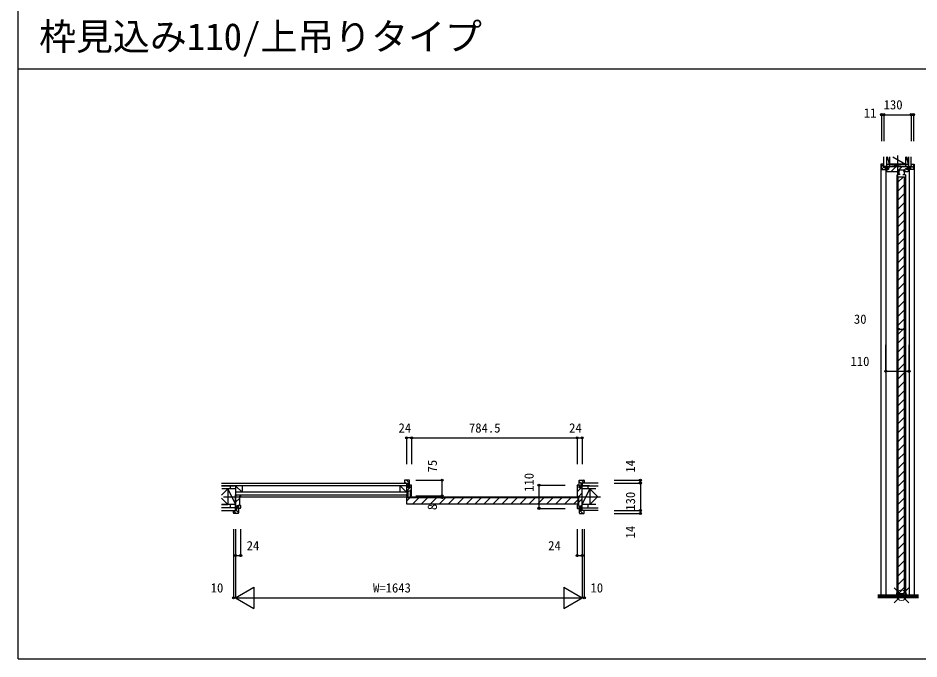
# Model space of a CAD drawing. Units: millimetres, scale not verified. Extents: x -14340 to 14341, y -9999 to 10001.
# Drawn here: x -14340 to -10070, y -9999 to -6961 of the extents above; entities that cross this region are included whole.
import ezdxf
from ezdxf.enums import TextEntityAlignment as Align

# ---------------------------------------------------------------- set-up
doc = ezdxf.new("R2010")
doc.units = ezdxf.units.MM
doc.header["$LTSCALE"] = 50
for name, color, linetype in [('0-0_0', 7, 'Continuous'), ('0-2_YKK_B1', 4, 'Continuous'), ('0-3_YKK_C1', 4, 'Continuous'), ('0-4_YKK_F1', 7, 'Continuous'), ('0-6_YKK_N1', 2, 'Continuous'), ('0-7_YKK_Z1', 7, 'Continuous')]:
    doc.layers.add(name, color=color, linetype=linetype)
doc.layers.add('0-5_YKK_IN', color=1, linetype='Continuous', lineweight=18)
doc.styles.add('ＭＳ ゴシック', font='')
doc.styles.get('ＭＳ ゴシック').set_extended_font_data('MS Gothic')

msp = doc.modelspace()

# ---------------------------------------------------------------- linework, layer by layer
at = {"layer": '0-2_YKK_B1'}
for p, q in [((-12508.68, -9159.19), (-12502.58, -9165.3)), ((-12508.68, -9164.85), (-12508.23, -9165.3)), ((-12486.68, -9151.3), (-12506.68, -9151.3)), ((-12499.61, -9151.3), (-12484.68, -9166.22)), ((-12498.68, -9203.64), (-12474.68, -9179.64)), ((-12498.68, -9186.67), (-12492.38, -9180.37)), ((-12492.18, -9175.69), (-12484.68, -9183.19)), ((-12484.68, -9186.3), (-12484.68, -9153.3)), ((-12474.68, -9226.3), (-12474.68, -9177.3)), ((-11690.18, -9179.46), (-11686.02, -9175.3)), ((-11690.18, -9177.3), (-11690.18, -9227.3)), ((-11680.18, -9186.3), (-11680.18, -9153.3)), ((-11680.18, -9158.12), (-11672.68, -9165.62)), ((-11680.18, -9175.09), (-11672.68, -9182.59)), ((-11678.18, -9151.3), (-11658.18, -9151.3)), ((-11670.03, -9151.3), (-11656.18, -9165.15)), ((-13309.18, -9227.82), (-13302.67, -9221.3)), ((-12495.68, -9217.61), (-12491.43, -9213.36)), ((-12481.93, -9203.86), (-12474.68, -9196.61)), ((-12481.93, -9220.83), (-12474.68, -9213.58)), ((-11690.18, -9207.75), (-11666.18, -9183.75)), ((-11684.2, -9230.05), (-11666.18, -9212.03)), ((-13309.18, -9256.1), (-13291.18, -9238.1)), ((-13298.1, -9273.3), (-13291.18, -9266.39)), ((-13291.18, -9230.3), (-13291.18, -9268.3)), ((-13286.18, -9228.3), (-13289.18, -9228.3)), ((-12499.68, -9251.85), (-12482.13, -9234.3)), ((-12499.68, -9237.6), (-12499.68, -9261)), ((-12496.38, -9234.3), (-11688.98, -9234.3)), ((-12496.38, -9264.3), (-11688.98, -9264.3)), ((-12469.71, -9264.3), (-12439.71, -9234.3)), ((-12427.28, -9264.3), (-12397.28, -9234.3)), ((-12384.85, -9264.3), (-12354.85, -9234.3)), ((-12342.43, -9264.3), (-12312.43, -9234.3)), ((-12300, -9264.3), (-12270, -9234.3)), ((-12257.57, -9264.3), (-12227.57, -9234.3)), ((-12215.15, -9264.3), (-12185.15, -9234.3)), ((-12172.72, -9264.3), (-12142.72, -9234.3)), ((-12130.29, -9264.3), (-12100.29, -9234.3)), ((-12087.87, -9264.3), (-12057.87, -9234.3)), ((-12045.44, -9264.3), (-12015.44, -9234.3)), ((-12003.02, -9264.3), (-11973.02, -9234.3)), ((-11960.59, -9264.3), (-11930.59, -9234.3)), ((-11918.16, -9264.3), (-11888.16, -9234.3)), ((-11875.74, -9264.3), (-11845.74, -9234.3)), ((-11833.31, -9264.3), (-11803.31, -9234.3)), ((-11790.88, -9264.3), (-11760.88, -9234.3)), ((-11748.46, -9264.3), (-11718.46, -9234.3)), ((-11706.03, -9264.3), (-11685.68, -9243.95)), ((-11689.18, -9228.3), (-11686.18, -9228.3)), ((-11685.68, -9261), (-11685.68, -9237.6)), ((-11684.18, -9230.3), (-11684.18, -9268.3)), ((-11684.18, -9258.32), (-11666.18, -9240.32)), ((-13319.18, -9297.35), (-13307.23, -9309.3)), ((-13297.18, -9309.3), (-13317.18, -9309.3)), ((-13307.6, -9282.8), (-13302.88, -9278.09)), ((-13304.26, -9295.3), (-13295.18, -9304.38)), ((-13302.68, -9279.91), (-13295.18, -9287.41)), ((-13295.18, -9274.3), (-13295.18, -9307.3)), ((-13289.18, -9270.3), (-13286.18, -9270.3)), ((-13285.18, -9271.3), (-13285.18, -9283.3)), ((-11690.18, -9271.3), (-11690.18, -9283.3)), ((-11686.18, -9270.3), (-11689.18, -9270.3)), ((-11682.88, -9285.3), (-11680.18, -9282.6)), ((-11680.18, -9274.3), (-11680.18, -9307.3)), ((-11680.18, -9275.19), (-11672.68, -9282.69)), ((-11680.18, -9292.17), (-11663.05, -9309.3)), ((-11678.18, -9309.3), (-11658.18, -9309.3)), ((-11672.48, -9274.9), (-11666.18, -9268.6)), ((-11660.08, -9295.3), (-11656.18, -9299.19))]:
    msp.add_line(p, q, dxfattribs=at)
for points in [[(-12508.68, -9153.3), (-12508.68, -9165.3), (-12492.18, -9165.3), (-12492.18, -9186.3), (-12484.68, -9186.3)], [(-12476.68, -9175.3), (-12484.68, -9175.3), (-12484.68, -9182.3), (-12484.68, -9187.3), (-12492.38, -9187.3), (-12492.38, -9178.8), (-12493.38, -9177.8), (-12498.68, -9177.8), (-12498.68, -9208.3), (-12495.68, -9208.3), (-12495.68, -9221.3)], [(-11666.18, -9282.8), (-11666.18, -9177.8), (-11671.48, -9177.8), (-11672.48, -9178.8), (-11672.48, -9187.3), (-11680.18, -9187.3), (-11680.18, -9182.3), (-11680.18, -9175.3), (-11688.18, -9175.3)], [(-11656.18, -9153.3), (-11656.18, -9165.3), (-11672.68, -9165.3), (-11672.68, -9186.3), (-11680.18, -9186.3)], [(-13309.18, -9282.8), (-13309.18, -9221.3), (-13292.18, -9221.3), (-13285.18, -9221.3), (-13285.18, -9227.3)], [(-12498.68, -9221.3), (-12498.68, -9226.3), (-12491.43, -9226.3), (-12491.43, -9221.55), (-12491.43, -9202.8), (-12481.93, -9202.8), (-12481.93, -9221.55), (-12481.93, -9226.3), (-12474.68, -9226.3)], [(-13319.18, -9307.3), (-13319.18, -9295.3), (-13302.68, -9295.3), (-13302.68, -9274.3), (-13295.18, -9274.3)], [(-13287.18, -9285.3), (-13295.18, -9285.3), (-13295.18, -9278.3), (-13295.18, -9273.3), (-13302.88, -9273.3), (-13302.88, -9281.8), (-13303.88, -9282.8), (-13309.18, -9282.8)], [(-11688.18, -9285.3), (-11680.18, -9285.3), (-11680.18, -9278.3), (-11680.18, -9273.3), (-11672.48, -9273.3), (-11672.48, -9281.8), (-11671.48, -9282.8), (-11666.18, -9282.8)], [(-11656.18, -9307.3), (-11656.18, -9295.3), (-11672.68, -9295.3), (-11672.68, -9274.3), (-11680.18, -9274.3)]]:
    msp.add_lwpolyline(points, dxfattribs=at)
for centre, radius, start, end in [((-12506.68, -9153.3), 2, 90.00001, 179.99999), ((-12486.68, -9153.3), 2, 0.00001, 89.99999), ((-12476.68, -9177.3), 2, 0.00001, 89.99999), ((-11688.18, -9177.3), 2, 90.00001, 179.99999), ((-11678.18, -9153.3), 2, 90.00001, 179.99999), ((-11658.18, -9153.3), 2, 0.00001, 89.99999), ((-13289.18, -9230.3), 2, 90.00001, 179.99999), ((-13286.18, -9227.3), 1, 270.00001, 359.99999), ((-12496.38, -9237.6), 3.3, 90, 180), ((-12496.38, -9261), 3.3, 180, 270), ((-11689.18, -9227.3), 1, 180.00001, 269.99999), ((-11688.98, -9237.6), 3.3, 0, 90), ((-11688.98, -9261), 3.3, 270, 0), ((-11686.18, -9230.3), 2, 0.00001, 89.99999), ((-13317.18, -9307.3), 2, 180.00001, 269.99999), ((-13297.18, -9307.3), 2, 270.00001, 359.99999), ((-13289.18, -9268.3), 2, 180.00001, 269.99999), ((-13287.18, -9283.3), 2, 270.00001, 359.99999), ((-13286.18, -9271.3), 1, 0.00001, 89.99999), ((-11689.18, -9271.3), 1, 90.00001, 179.99999), ((-11688.18, -9283.3), 2, 180.00001, 269.99999), ((-11686.18, -9268.3), 2, 270.00001, 359.99999), ((-11678.18, -9307.3), 2, 180.00001, 269.99999), ((-11658.18, -9307.3), 2, 270.00001, 359.99999)]:
    msp.add_arc(centre, radius, start, end, dxfattribs=at)
at = {"layer": '0-3_YKK_C1'}
for p, q in [((-10247.69, -7656.3), (-10247.69, -7676.3)), ((-10247.69, -7671.8), (-10241.19, -7678.3)), ((-10247.34, -7655.18), (-10236.69, -7665.83)), ((-10231.72, -7670.8), (-10224.22, -7678.3)), ((-10226.69, -7678.3), (-10226.69, -9697.3)), ((-10224.19, -7682.17), (-10220.32, -7678.3)), ((-10214.69, -7672.67), (-10206.32, -7664.3)), ((-10202.04, -7688.3), (-10178.04, -7664.3)), ((-10173.75, -7688.3), (-10167.29, -7681.84)), ((-10168.1, -7688.3), (-10167.29, -7687.49)), ((-10165.35, -7679.9), (-10149.75, -7664.3)), ((-10162.09, -7685), (-10162.09, -7679.9)), ((-10161.19, -7679.9), (-10144.19, -7679.9)), ((-10143.29, -7679.9), (-10143.29, -7685)), ((-10138.09, -7680.92), (-10121.47, -7664.3)), ((-10127.69, -7673.18), (-10122.57, -7678.3)), ((-10116.69, -7678.3), (-10116.69, -9697.3)), ((-10113.1, -7670.8), (-10105.6, -7678.3)), ((-10106.69, -7660.24), (-10095.69, -7671.24)), ((-10095.69, -7656.3), (-10095.69, -7676.3)), ((-10175.49, -7688.5), (-10165.79, -7688.5)), ((-10173.69, -9697.3), (-10173.69, -7703.68)), ((-10158.89, -7703.5), (-10171.49, -7703.5)), ((-10167.69, -7737.71), (-10143.27, -7713.3)), ((-10167.69, -7713.3), (-10137.69, -7713.3)), ((-10167.69, -9688.3), (-10167.69, -7713.3)), ((-10146.49, -7703.5), (-10133.89, -7703.5)), ((-10129.89, -7688.5), (-10139.59, -7688.5)), ((-10137.69, -9688.3), (-10137.69, -7713.3)), ((-10131.69, -9697.3), (-10131.69, -7703.68)), ((-10167.69, -7780.14), (-10137.69, -7750.14)), ((-10167.69, -7822.57), (-10137.69, -7792.57)), ((-10167.69, -7864.99), (-10137.69, -7834.99)), ((-10167.69, -7907.42), (-10137.69, -7877.42)), ((-10167.69, -7949.85), (-10137.69, -7919.85)), ((-10167.69, -7992.27), (-10137.69, -7962.27)), ((-10167.69, -8034.7), (-10137.69, -8004.7)), ((-10167.69, -8077.13), (-10137.69, -8047.13)), ((-10167.69, -8119.55), (-10137.69, -8089.55)), ((-10167.69, -8161.98), (-10137.69, -8131.98)), ((-10167.69, -8204.41), (-10137.69, -8174.41)), ((-10167.69, -8246.83), (-10137.69, -8216.83)), ((-10167.69, -8289.26), (-10137.69, -8259.26)), ((-10167.69, -8331.68), (-10137.69, -8301.68)), ((-10167.69, -8374.11), (-10137.69, -8344.11)), ((-10167.69, -8416.54), (-10137.69, -8386.54)), ((-10167.69, -8458.96), (-10137.69, -8428.96)), ((-10167.69, -8501.39), (-10137.69, -8471.39)), ((-10167.69, -8543.82), (-10137.69, -8513.82)), ((-10167.69, -8586.24), (-10137.69, -8556.24)), ((-10167.69, -8628.67), (-10137.69, -8598.67)), ((-10167.69, -8671.1), (-10137.69, -8641.1)), ((-10167.69, -8713.52), (-10137.69, -8683.52)), ((-10167.69, -8755.95), (-10137.69, -8725.95)), ((-10167.69, -8798.38), (-10137.69, -8768.38)), ((-10167.69, -8840.8), (-10137.69, -8810.8)), ((-10167.69, -8883.23), (-10137.69, -8853.23)), ((-10167.69, -8925.65), (-10137.69, -8895.65)), ((-10167.69, -8968.08), (-10137.69, -8938.08)), ((-10167.69, -9010.51), (-10137.69, -8980.51)), ((-10167.69, -9052.93), (-10137.69, -9022.93)), ((-10167.69, -9095.36), (-10137.69, -9065.36)), ((-10167.69, -9137.79), (-10137.69, -9107.79)), ((-10167.69, -9180.21), (-10137.69, -9150.21)), ((-10167.69, -9222.64), (-10137.69, -9192.64)), ((-10167.69, -9265.07), (-10137.69, -9235.07)), ((-10167.69, -9307.49), (-10137.69, -9277.49)), ((-10167.69, -9349.92), (-10137.69, -9319.92)), ((-10167.69, -9392.34), (-10137.69, -9362.34)), ((-10167.69, -9434.77), (-10137.69, -9404.77)), ((-10167.69, -9477.2), (-10137.69, -9447.2)), ((-10167.69, -9519.62), (-10137.69, -9489.62)), ((-10167.69, -9562.05), (-10137.69, -9532.05)), ((-10167.69, -9604.48), (-10137.69, -9574.48)), ((-10167.69, -9646.9), (-10137.69, -9616.9)), ((-10167.69, -9688.3), (-10137.69, -9688.3)), ((-10166.66, -9688.3), (-10137.69, -9659.33))]:
    msp.add_line(p, q, dxfattribs=at)
for points in [[(-10245.69, -7654.3), (-10250.69, -7654.3), (-10250.69, -9697.3)], [(-10245.69, -7678.3), (-10215.69, -7678.3), (-10215.69, -7670.8), (-10236.69, -7670.8), (-10236.69, -7654.3), (-10245.69, -7654.3)], [(-10119.19, -7664.3), (-10224.19, -7664.3), (-10224.19, -7669.6), (-10223.19, -7670.6), (-10214.69, -7670.6), (-10214.69, -7678.3), (-10217.19, -7678.3), (-10224.19, -7678.3), (-10224.19, -7686.3)], [(-10222.19, -7688.3), (-10167.79, -7688.3), (-10167.29, -7687.8), (-10167.29, -7679.9), (-10161.19, -7679.9), (-10144.19, -7679.9), (-10138.09, -7679.9), (-10138.09, -7687.8), (-10137.59, -7688.3), (-10121.19, -7688.3)], [(-10160.09, -7685), (-10165.79, -7685), (-10165.79, -7703.5)], [(-10145.29, -7685), (-10139.59, -7685), (-10139.59, -7703.5)], [(-10119.19, -7686.3), (-10119.19, -7678.3), (-10126.19, -7678.3), (-10128.69, -7678.3), (-10128.69, -7670.6), (-10120.19, -7670.6), (-10119.19, -7669.6), (-10119.19, -7664.3)], [(-10097.69, -7678.3), (-10127.69, -7678.3), (-10127.69, -7670.8), (-10106.69, -7670.8), (-10106.69, -7654.3), (-10097.69, -7654.3)], [(-10097.69, -7654.3), (-10092.69, -7654.3), (-10092.69, -9697.3)]]:
    msp.add_lwpolyline(points, dxfattribs=at)
for centre, start, end in [((-10245.69, -7656.3), 90.00001, 179.99999), ((-10245.69, -7676.3), 180.00001, 269.99999), ((-10222.19, -7686.3), 180.00001, 269.99999), ((-10121.19, -7686.3), 270.00001, 359.99999), ((-10097.69, -7656.3), 0.00001, 89.99999), ((-10097.69, -7676.3), 270.00001, 359.99999)]:
    msp.add_arc(centre, 2, start, end, dxfattribs=at)
at = {"layer": '0-4_YKK_F1'}
for p, q in [((-14340.5, -9999.3), (-14340.5, 10000.7)), ((-14340.5, -7201.8), (14159.5, -7201.8)), ((-14340.5, -9999.3), (14340.52, -9999.3)), ((-14340.5, -9999.3), (-14339.5, -9999.3)), ((-14340.5, -9999.3), (-14339.5, -9999.3))]:
    msp.add_line(p, q, dxfattribs=at)
at = {"layer": '0-5_YKK_IN'}
for p, q in [((-10188.04, -9732.66), (-10117.33, -9661.94)), ((-10188.04, -9661.94), (-10117.33, -9732.66))]:
    msp.add_line(p, q, dxfattribs=at)
msp.add_circle((-10152.69, -9697.3), 25, dxfattribs=at)
at = {"layer": '0-6_YKK_N1'}
for p, q in [((-10247.69, -7419.3), (-10247.69, -7544.3)), ((-10236.69, -7419.3), (-10247.69, -7419.3)), ((-10236.69, -7419.3), (-10236.69, -7544.3)), ((-10236.69, -7419.3), (-10106.69, -7419.3)), ((-10106.69, -7419.3), (-10106.69, -7544.3)), ((-10106.69, -7419.3), (-10095.69, -7419.3)), ((-10095.69, -7419.3), (-10095.69, -7544.3)), ((-10167.69, -8435.51), (-10137.69, -8435.51)), ((-10226.69, -8635.51), (-10226.69, -8510.51)), ((-10116.69, -8635.51), (-10116.69, -8510.51)), ((-10226.69, -8635.51), (-10116.69, -8635.51)), ((-12474.68, -8951.3), (-12474.68, -9076.3)), ((-12474.68, -8951.3), (-11690.18, -8951.3)), ((-11690.18, -8951.3), (-11666.18, -8951.3)), ((-11690.18, -8951.3), (-11690.18, -9076.3)), ((-11666.18, -8951.3), (-11666.18, -9076.3)), ((-12454.68, -9151.3), (-12329.68, -9151.3)), ((-12329.68, -9226.3), (-12329.68, -9151.3)), ((-11871.18, -9175.3), (-11746.18, -9175.3)), ((-11871.18, -9175.3), (-11871.18, -9285.3)), ((-11515.18, -9151.3), (-11390.18, -9151.3)), ((-11515.18, -9165.3), (-11390.18, -9165.3)), ((-11390.18, -9165.3), (-11390.18, -9151.3)), ((-11390.18, -9165.3), (-11390.18, -9295.3)), ((-12454.68, -9226.3), (-12329.68, -9226.3)), ((-12454.68, -9234.3), (-12329.68, -9234.3)), ((-12329.68, -9226.3), (-12329.68, -9234.3)), ((-11871.18, -9285.3), (-11746.18, -9285.3)), ((-11515.18, -9295.3), (-11390.18, -9295.3)), ((-11515.18, -9309.3), (-11390.18, -9309.3)), ((-11390.18, -9295.3), (-11390.18, -9309.3)), ((-13309.18, -9384.3), (-13309.18, -9709.3)), ((-13285.18, -9384.3), (-13285.18, -9509.3)), ((-11666.18, -9384.3), (-11666.18, -9709.3)), ((-13309.18, -9509.3), (-13285.18, -9509.3)), ((-13309.18, -9709.3), (-13222.58, -9659.3)), ((-13222.58, -9659.3), (-13222.58, -9759.3)), ((-11752.79, -9659.3), (-11752.79, -9759.3)), ((-11752.79, -9659.3), (-11666.18, -9709.3)), ((-13309.18, -9709.3), (-13222.58, -9759.3)), ((-13309.18, -9709.3), (-11666.18, -9709.3)), ((-11752.79, -9759.3), (-11666.18, -9709.3))]:
    msp.add_line(p, q, dxfattribs=at)
for points in [[(-12474.68, -8951.3), (-12498.68, -8951.3), (-12498.68, -9076.3)], [(-13319.18, -9384.3), (-13319.18, -9709.3), (-13309.18, -9709.3)], [(-11690.18, -9384.3), (-11690.18, -9509.3), (-11666.18, -9509.3)], [(-11656.18, -9384.3), (-11656.18, -9709.3), (-11666.18, -9709.3)]]:
    msp.add_lwpolyline(points, dxfattribs=at)
for centre in [(-10247.69, -7419.3), (-10236.69, -7419.3), (-10106.69, -7419.3), (-10095.69, -7419.3), (-10167.69, -8435.51), (-10137.69, -8435.51), (-10226.69, -8635.51), (-10116.69, -8635.51), (-12498.68, -8951.3), (-12474.68, -8951.3), (-11690.18, -8951.3), (-11666.18, -8951.3), (-12329.68, -9151.3), (-11871.18, -9175.3), (-11390.18, -9151.3), (-11390.18, -9165.3), (-12329.68, -9226.3), (-12329.68, -9234.3), (-11871.18, -9285.3), (-11390.18, -9295.3), (-11390.18, -9309.3), (-13309.18, -9509.3), (-13285.18, -9509.3), (-11690.18, -9509.3), (-11666.18, -9509.3), (-13319.18, -9709.3), (-11656.18, -9709.3)]:
    msp.add_circle(centre, 5, dxfattribs=at)
at = {"layer": '0-7_YKK_Z1'}
for p, q in [((-10236.69, -7664.3), (-10236.69, -7619.3)), ((-10224.19, -7619.3), (-10224.19, -7654.3)), ((-10224.19, -7619.68), (-10224.19, -7654.3)), ((-10209.19, -7619.68), (-10209.19, -7654.3)), ((-10194.35, -7619.3), (-10134.19, -7654.3)), ((-10171.69, -7613.06), (-10171.69, -9714.54)), ((-10134.19, -7619.68), (-10134.19, -7654.3)), ((-10119.19, -7654.3), (-10128.57, -7619.3)), ((-10119.19, -7654.3), (-10119.19, -7619.3)), ((-10119.19, -7619.68), (-10119.19, -7654.3)), ((-10106.69, -7664.3), (-10106.69, -7619.3)), ((-10224.19, -7654.3), (-10209.19, -7654.3)), ((-10209.19, -7654.3), (-10134.19, -7664.3)), ((-10209.19, -7654.3), (-10209.19, -7664.3)), ((-10209.19, -7654.3), (-10134.19, -7654.3)), ((-10209.19, -7664.3), (-10134.19, -7664.3)), ((-10134.19, -7654.3), (-10134.19, -7664.3)), ((-10134.19, -7654.3), (-10119.19, -7654.3)), ((-13335.18, -9177.8), (-13335.18, -9192.8)), ((-13278.18, -9208.8), (-13309.18, -9177.8)), ((-13309.18, -9177.8), (-13309.18, -9282.8)), ((-13278.18, -9177.8), (-13278.18, -9208.8)), ((-11666.18, -9177.8), (-11590.18, -9177.8)), ((-11631.18, -9177.8), (-11661.18, -9177.8)), ((-11640.18, -9177.8), (-11640.18, -9192.8)), ((-13375.18, -9222.8), (-13345.18, -9192.8)), ((-13309.18, -9192.8), (-13374.12, -9192.8)), ((-13345.18, -9192.8), (-13345.18, -9267.8)), ((-13345.18, -9192.8), (-13309.18, -9267.8)), ((-12495.68, -9208.8), (-13309.18, -9208.8)), ((-12495.68, -9221.3), (-12498.68, -9221.3)), ((-11601.72, -9192.8), (-11666.18, -9192.8)), ((-11666.18, -9267.8), (-11630.18, -9192.8)), ((-11601.72, -9192.8), (-11666.18, -9192.8)), ((-11666.18, -9267.8), (-11630.18, -9192.8)), ((-11630.18, -9192.8), (-11630.18, -9267.8)), ((-11591.76, -9231.23), (-11630.18, -9192.8)), ((-13375.18, -9237.8), (-13345.18, -9267.8)), ((-13367.07, -9230.3), (-11579.3, -9230.3)), ((-11591.76, -9229.37), (-11630.18, -9267.8)), ((-13375.18, -9267.8), (-13345.18, -9267.8)), ((-13309.18, -9282.8), (-13375.18, -9282.8)), ((-13314.18, -9282.8), (-13375.18, -9282.8)), ((-13309.18, -9267.8), (-13374.12, -9267.8)), ((-13335.18, -9267.8), (-13335.18, -9282.8)), ((-11601.72, -9267.8), (-11666.18, -9267.8)), ((-11601.72, -9267.8), (-11666.18, -9267.8)), ((-11666.18, -9282.8), (-11590.18, -9282.8)), ((-11661.18, -9282.8), (-11631.18, -9282.8)), ((-11640.18, -9267.8), (-11640.18, -9282.8)), ((-10072.5, -9697.3), (-10263.94, -9697.3)), ((-10263.94, -9700.3), (-10072.5, -9700.3)), ((-10263.94, -9703.3), (-10072.5, -9703.3)), ((-10263.94, -9706.3), (-10072.5, -9706.3)), ((-10072.5, -9709.3), (-10263.94, -9709.3))]:
    msp.add_line(p, q, dxfattribs=at)
for points in [[(-10224.19, -7619.3), (-10224.19, -7664.3), (-10236.69, -7664.3)], [(-10209.19, -7619.3), (-10209.19, -7654.3), (-10218.57, -7619.3)], [(-10134.19, -7619.3), (-10134.19, -7654.3), (-10209.19, -7654.3)], [(-10119.19, -7619.3), (-10119.19, -7664.3), (-10106.69, -7664.3)], [(-13375.18, -9165.3), (-12498.68, -9165.3), (-12498.68, -9177.8), (-13375.18, -9177.8), (-13314.18, -9177.8)], [(-12529.68, -9208.3), (-12529.68, -9177.8), (-12498.68, -9208.8)], [(-11590.18, -9165.3), (-11666.18, -9165.3), (-11666.18, -9177.8)], [(-13309.18, -9221.3), (-12495.68, -9221.3), (-12495.68, -9208.8)], [(-13375.18, -9295.3), (-13309.18, -9295.3), (-13309.18, -9282.8)], [(-11590.18, -9295.3), (-11666.18, -9295.3), (-11666.18, -9282.8)]]:
    msp.add_lwpolyline(points, dxfattribs=at)

# ---------------------------------------------------------------- texts
at = {"layer": '0-0_0', "style": 'ＭＳ ゴシック'}
msp.add_text('枠見込み110/上吊りタイプ', height=128.3, dxfattribs=at).set_placement((-14240.5, -7151.8), align=Align.BOTTOM_LEFT)
at = {"layer": '0-6_YKK_N1', "style": 'ＭＳ ゴシック'}
for s, p in [('130', (-10237.09, -7407.3)), ('11', (-10331.05, -7445.92)), ('30', (-10378.11, -8423.51)), ('110', (-10394.4, -8623.51)), ('24', (-12536.68, -8939.3)), ('784.5', (-12202.93, -8939.3)), ('24', (-11728.18, -8939.3)), ('24', (-13256.56, -9497.3)), ('24', (-11827.47, -9497.3)), ('10', (-13427.21, -9697.3)), ('W=1643', (-12657.68, -9697.3)), ('10', (-11626.87, -9697.3))]:
    msp.add_text(s, height=43.99, dxfattribs=at).set_placement(p, align=Align.BOTTOM_LEFT)
for s, p in [('75', (-12341.68, -9114.98)), ('14', (-11402.18, -9115.9)), ('110', (-11883.18, -9207.18)), ('130', (-11402.18, -9296.42)), ('8', (-12341.68, -9293.78)), ('14', (-11402.18, -9428.3))]:
    msp.add_text(s, height=43.99, rotation=90, dxfattribs=at).set_placement(p, align=Align.BOTTOM_LEFT)

doc.saveas('drawing.dxf')
